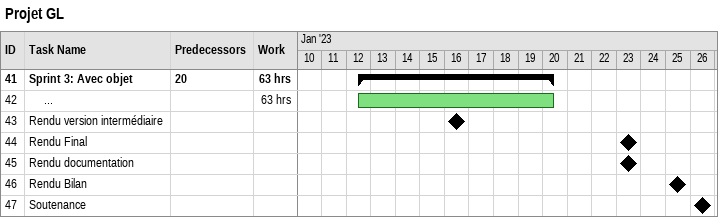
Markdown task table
Projet GL

| ID | Level | Task | Start | Finish | Predecessors | Work (h) |
|---|---|---|---|---|---|---|
| 41 | 1 | **Sprint 3: Avec objet** | 2023-01-12 | 2023-01-20 | 20 | 63 |
| 42 | 2 | ... | 2023-01-12 | 2023-01-20 |  | 63 |
| 43 | 1 | Rendu version intermédiaire (milestone) | 2023-01-16 | 2023-01-16 |  |  |
| 44 | 1 | Rendu Final (milestone) | 2023-01-23 | 2023-01-23 |  |  |
| 45 | 1 | Rendu documentation (milestone) | 2023-01-23 | 2023-01-23 |  |  |
| 46 | 1 | Rendu Bilan (milestone) | 2023-01-25 | 2023-01-25 |  |  |
| 47 | 1 | Soutenance (milestone) | 2023-01-26 | 2023-01-26 |  |  |
